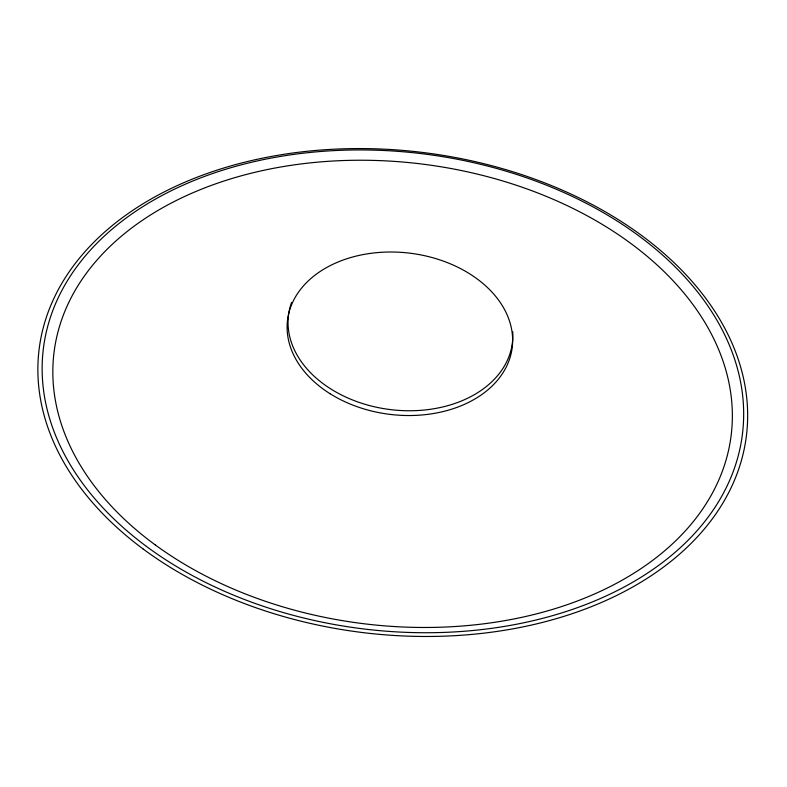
<?xml version="1.0" encoding="UTF-8"?>
<svg xmlns="http://www.w3.org/2000/svg" width="787" height="787" viewBox="0 0 787 787"><rect width="100%" height="100%" fill="white"/><g stroke="black" fill="none" stroke-linecap="round" stroke-linejoin="round"><path stroke-width="1.18" d="M512.731 331.711A112.797 81.218 6.9 0 1 388.935 409.407A112.797 81.218 6.9 0 1 291.583 302.405M142.9 548.814A356.285 241.924 6.9 0 0 735.953 476.607A356.285 241.924 6.9 0 0 299.434 152.157A356.285 241.924 6.9 0 0 142.9 548.814M330.087 393.726A113.171 81.218 6.9 0 0 511.481 351.937A113.171 81.218 6.9 0 0 358.036 255.647A113.171 81.218 6.9 0 0 330.087 393.726M155.157 544.84A341.086 231.673 6.9 0 0 721.777 472.761A341.086 231.673 6.9 0 0 300.87 163.971A341.086 231.673 6.9 0 0 155.157 544.84M146.421 546.394A352.133 239.396 6.9 0 0 732.274 474.04A352.133 239.396 6.9 0 0 300.014 153.583A352.133 239.396 6.9 0 0 146.421 546.394"/></g></svg>
